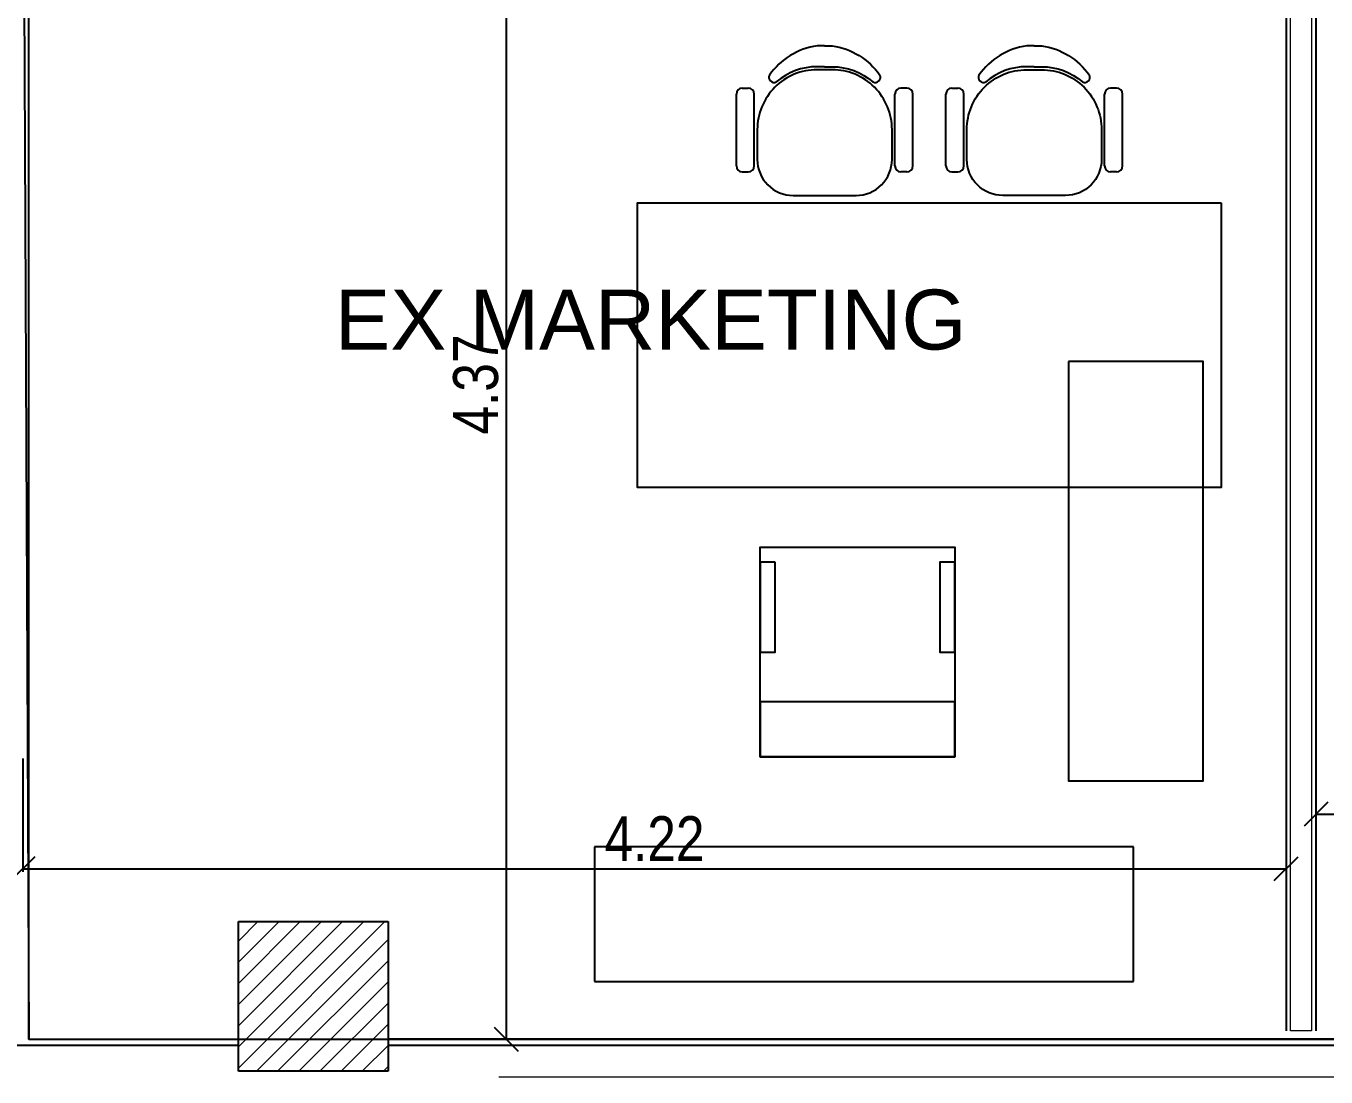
# Model space of a CAD drawing. Header units: millimetres. Extents: x 182 to 305, y 81 to 164.
# Drawn here: x 269.177 to 273.519, y 109.836 to 113.346 of the extents above; entities that cross this region are included whole.
import ezdxf

# ---------------------------------------------------------------- set-up
doc = ezdxf.new("R2010")
doc.units = ezdxf.units.MM
doc.linetypes.add('Hidden', pattern=[7.14375, 4.7625, -2.38125])
for name, color, linetype, lineweight in [('A-----NPP', 7, 'Continuous', 9), ('DIMENSION', 1, 'Continuous', 25), ('S-COLSPRM', 7, 'Continuous', 9)]:
    doc.layers.add(name, color=color, linetype=linetype, lineweight=lineweight)
for name, color, linetype in [('C', 7, 'Continuous'), ('DURLOCK', 7, 'Continuous'), ('EQ-Móvil', 7, 'Continuous'), ('estructura', 7, 'Continuous'), ('HATCH LADRILLO COMUN', 7, 'Continuous'), ('LADRILLO HU 018', 7, 'Continuous'), ('REVOQUES', 7, 'Continuous'), ('Sectores', 3, 'Continuous')]:
    doc.layers.add(name, color=color, linetype=linetype)
doc.styles.add('ARIALNARROW', font='ARIALN.TTF')
doc.styles.add('MtXpl_Arial_Unicode_', font='ARIALUNI.ttf')
doc.dimstyles.new('C', dxfattribs={"dimscale": 1.5, "dimtxt": 0.15, "dimasz": 0.08, "dimexe": 0.01, "dimexo": 0, "dimgap": 0.025, "dimtad": 1, "dimzin": 0, "dimdsep": 46, "dimtxsty": 'ARIALNARROW', "dimblk": 'OBLIQUE', "dimcen": 0, "dimclrd": 256, "dimclre": 256, "dimclrt": 256, "dimadec": 0, "dimazin": 0, "dimtfac": 1.666667, "dimtofl": 0, "dimtmove": 0, "dimatfit": 0, "dimldrblk": 'OBLIQUE', "dimfxl": 0.1, "dimtolj": 1, "dimtzin": 0, "dimarcsym": 0})

# ---------------------------------------------------------------- blocks, each defined once
blk = doc.blocks.new('_Oblique')
at = {"layer": 'estructura', "color": 0, "lineweight": -2}
blk.add_line((-0.5, -0.5), (0.5, 0.5), dxfattribs=at)
blk = doc.blocks.new('*D37')
at = {"layer": 'Defpoints', "color": 0}
for p in [(269.166106, 110.899075), (273.386109, 110.531379), (273.386109, 110.531379)]:
    blk.add_point(p, dxfattribs=at)
at = {"layer": 'DIMENSION', "lineweight": -2}
for p, q in [((269.166106, 110.899075), (269.166106, 110.521379)), ((269.166106, 110.531379), (273.386109, 110.531379)), ((273.386109, 110.531379), (273.386109, 110.521379))]:
    blk.add_line(p, q, dxfattribs=at)
at = {"layer": 'DIMENSION', "lineweight": -2, "xscale": 0.08, "yscale": 0.08, "zscale": 0.08, "rotation": 180}
blk.add_blockref('_Oblique', (269.166106, 110.531379), dxfattribs=at)
at = {"layer": 'DIMENSION', "lineweight": -2, "xscale": 0.08, "yscale": 0.08, "zscale": 0.08}
blk.add_blockref('_Oblique', (273.386109, 110.531379), dxfattribs=at)
at = {"layer": 'DIMENSION', "insert": (271.276107, 110.631679), "char_height": 0.15, "attachment_point": 5, "style": 'ARIALNARROW'}
blk.add_mtext('\\A1;4.22', dxfattribs=at)
blk = doc.blocks.new('*D38')
at = {"layer": 'Defpoints', "color": 0}
for p in [(277.681109, 110.713191), (273.486109, 110.413191), (277.681109, 110.413191)]:
    blk.add_point(p, dxfattribs=at)
at = {"layer": 'DIMENSION', "lineweight": -2}
for p, q in [((273.486109, 110.413191), (273.486109, 110.723191)), ((273.486109, 110.713191), (277.681109, 110.713191)), ((277.681109, 110.413191), (277.681109, 110.723191))]:
    blk.add_line(p, q, dxfattribs=at)
at = {"layer": 'DIMENSION', "lineweight": -2, "xscale": 0.08, "yscale": 0.08, "zscale": 0.08, "rotation": 180}
blk.add_blockref('_Oblique', (273.486109, 110.713191), dxfattribs=at)
at = {"layer": 'DIMENSION', "lineweight": -2, "xscale": 0.08, "yscale": 0.08, "zscale": 0.08}
blk.add_blockref('_Oblique', (277.681109, 110.713191), dxfattribs=at)
at = {"layer": 'DIMENSION', "insert": (275.583609, 110.814767), "char_height": 0.15, "attachment_point": 5, "style": 'ARIALNARROW'}
blk.add_mtext('\\A1;4.20', dxfattribs=at)
blk = doc.blocks.new('*D40')
at = {"layer": 'Defpoints', "color": 0}
for p in [(270.776868, 114.334649), (270.781109, 109.962148), (270.781109, 109.962148)]:
    blk.add_point(p, dxfattribs=at)
at = {"layer": 'DIMENSION', "lineweight": -2}
for p, q in [((270.776868, 114.334649), (270.791109, 114.334649)), ((270.781109, 114.334649), (270.781109, 109.962148)), ((270.781109, 109.962148), (270.791109, 109.962148))]:
    blk.add_line(p, q, dxfattribs=at)
at = {"layer": 'DIMENSION', "lineweight": -2, "xscale": 0.08, "yscale": 0.08, "zscale": 0.08}
for p, rotation in [((270.781109, 114.334649), 90), ((270.781109, 109.962148), 270)]:
    blk.add_blockref('_Oblique', p, dxfattribs=dict(at, rotation=rotation))
at = {"layer": 'DIMENSION', "insert": (270.679532, 112.148399), "char_height": 0.15, "attachment_point": 5, "rotation": 90, "style": 'ARIALNARROW'}
blk.add_mtext('\\A1;4.37', dxfattribs=at)

msp = doc.modelspace()

# ---------------------------------------------------------------- linework, layer by layer
at = {"color": 252, "ltscale": 0.01}
msp.add_lwpolyline([(269.166106, 114.429649), (269.186106, 109.962148), (277.780636, 109.962148), (277.701952, 114.344624)], close=True, dxfattribs=at)
at = {"layer": 'A-----NPP', "color": 252, "linetype": 'Hidden'}
msp.add_line((270.75581, 109.835648), (279.586106, 109.835648), dxfattribs=at)
at = {"layer": 'C', "color": 252}
for p, q in [((269.886106, 109.854648), (269.886106, 110.354648)), ((269.886106, 110.354648), (270.386106, 110.354648)), ((270.386106, 110.354648), (270.386106, 109.854648)), ((270.386106, 109.854648), (269.886106, 109.854648))]:
    msp.add_line(p, q, dxfattribs=at)
at = {"layer": 'DURLOCK', "color": 252, "lineweight": 18}
for p, q in [((273.401109, 109.990208), (273.401109, 114.277708)), ((273.471109, 114.277708), (273.471109, 110.055208)), ((273.471109, 110.055208), (273.471109, 109.990208)), ((273.471109, 109.990208), (273.401109, 109.990208))]:
    msp.add_line(p, q, dxfattribs=at)
at = {"layer": 'EQ-Móvil', "color": 252}
for p, q in [((271.56963, 113.138453), (271.58963, 113.138453)), ((272.11963, 113.138453), (272.09963, 113.138453)), ((272.26963, 113.138453), (272.28963, 113.138453)), ((272.81963, 113.138453), (272.79963, 113.138453)), ((271.54963, 112.878453), (271.54963, 113.118453)), ((271.60963, 112.878453), (271.60963, 113.118453)), ((272.07963, 112.878453), (272.07963, 113.118453)), ((272.13963, 112.878453), (272.13963, 113.118453)), ((272.24963, 112.878453), (272.24963, 113.118453)), ((272.30963, 112.878453), (272.30963, 113.118453)), ((272.77963, 112.878453), (272.77963, 113.118453)), ((272.83963, 112.878453), (272.83963, 113.118453)), ((271.56963, 112.858453), (271.58963, 112.858453)), ((272.11963, 112.858453), (272.09963, 112.858453)), ((272.26963, 112.858453), (272.28963, 112.858453)), ((272.81963, 112.858453), (272.79963, 112.858453)), ((271.69463, 112.754855), (272.69463, 112.754855)), ((272.875908, 110.604855), (271.075908, 110.604855)), ((271.075908, 110.604855), (271.075908, 110.154855)), ((272.875908, 110.154855), (272.875908, 110.604855)), ((271.075908, 110.154855), (272.875908, 110.154855))]:
    msp.add_line(p, q, dxfattribs=at)
for points in [[(271.84463, 113.279855), (271.81963, 113.279855, 0.207449), (271.660206, 113.181999)], [(271.84463, 113.279855), (271.86963, 113.279855, -0.207449), (272.029054, 113.181999)], [(272.54463, 113.279855), (272.51963, 113.279855, 0.207449), (272.360206, 113.181999)], [(272.54463, 113.279855), (272.56963, 113.279855, -0.207449), (272.729054, 113.181999)], [(271.84463, 113.209855), (271.81963, 113.209855, 0.178789), (271.683115, 113.159428)], [(271.84463, 113.209855), (271.86963, 113.209855, -0.178789), (272.006145, 113.159428)], [(272.54463, 113.209855), (272.51963, 113.209855, 0.178789), (272.383115, 113.159428)], [(272.54463, 113.209855), (272.56963, 113.209855, -0.178789), (272.706145, 113.159428)]]:
    msp.add_lwpolyline(points, format="xyb", dxfattribs=at)
for points in [[(271.61963, 112.999855), (271.61963, 112.899855, 0.414214), (271.73963, 112.779855), (271.94963, 112.779855, 0.414214), (272.06963, 112.899855), (272.06963, 112.999855, 0.414214), (271.86963, 113.199855), (271.81963, 113.199855, 0.414214)], [(272.76963, 112.999855), (272.76963, 112.899855, -0.414214), (272.64963, 112.779855), (272.43963, 112.779855, -0.414214), (272.31963, 112.899855), (272.31963, 112.999855, -0.414214), (272.51963, 113.199855), (272.56963, 113.199855, -0.414214)]]:
    msp.add_lwpolyline(points, format="xyb", close=True, dxfattribs=at)
for points in [[(273.16963, 112.754855), (273.16963, 111.804855), (271.21963, 111.804855), (271.21963, 112.754855)], [(272.65963, 112.224855), (272.65963, 110.824855), (273.10963, 110.824855), (273.10963, 112.224855)], [(272.279075, 110.904855), (272.279075, 111.089116), (271.629075, 111.089116), (271.629075, 110.904855)]]:
    msp.add_lwpolyline(points, close=True, dxfattribs=at)
for points in [[(271.629075, 110.904855), (271.629075, 111.604855), (272.279075, 111.604855), (272.279075, 110.904855), (271.629075, 110.904855)], [(271.679075, 111.554855), (271.629075, 111.554855), (271.629075, 111.254855), (271.679075, 111.254855), (271.679075, 111.554855)], [(272.279075, 111.554855), (272.229075, 111.554855), (272.229075, 111.254855), (272.279075, 111.254855), (272.279075, 111.554855)]]:
    msp.add_lwpolyline(points, dxfattribs=at)
for centre, radius, start, end in [((271.67523, 113.174337), 0.016866, 152.979512, 297.872446), ((272.01403, 113.174337), 0.016866, 242.127554, 27.020488), ((272.37523, 113.174337), 0.016866, 152.979512, 297.872446), ((272.71403, 113.174337), 0.016866, 242.127554, 27.020488), ((271.56963, 113.118453), 0.02, 90, 180), ((271.58963, 113.118453), 0.02, 0, 90), ((272.09963, 113.118453), 0.02, 90, 180), ((272.11963, 113.118453), 0.02, 0, 90), ((272.26963, 113.118453), 0.02, 90, 180), ((272.28963, 113.118453), 0.02, 0, 90), ((272.79963, 113.118453), 0.02, 90, 180), ((272.81963, 113.118453), 0.02, 0, 90), ((271.56963, 112.878453), 0.02, 180, 270), ((271.58963, 112.878453), 0.02, 270, 0), ((272.09963, 112.878453), 0.02, 180, 270), ((272.11963, 112.878453), 0.02, 270, 0), ((272.26963, 112.878453), 0.02, 180, 270), ((272.28963, 112.878453), 0.02, 270, 0), ((272.79963, 112.878453), 0.02, 180, 270), ((272.81963, 112.878453), 0.02, 270, 0)]:
    msp.add_arc(centre, radius, start, end, dxfattribs=at)
at = {"layer": 'HATCH LADRILLO COMUN', "color": 252, "ltscale": 5}
msp.add_line((269.186106, 109.962148), (269.186106, 114.449649), dxfattribs=at)
at = {"layer": 'LADRILLO HU 018', "color": 252, "ltscale": 5}
for p, q in [((260.386106, 109.942148), (269.886106, 109.942148)), ((260.386106, 109.942148), (269.886106, 109.942148)), ((270.386106, 109.942148), (277.701109, 109.942148))]:
    msp.add_line(p, q, dxfattribs=at)
at = {"layer": 'REVOQUES', "color": 252, "ltscale": 5}
for p, q in [((273.386109, 114.277708), (273.386109, 109.990208)), ((273.486109, 109.990208), (273.486109, 114.277708)), ((269.186106, 109.962148), (269.886106, 109.962148)), ((277.681109, 109.962148), (270.386106, 109.962148))]:
    msp.add_line(p, q, dxfattribs=at)
at = {"layer": 'S-COLSPRM', "color": 252, "linetype": 'Continuous'}
for p, q in [((269.886106, 110.289484), (269.951271, 110.354648)), ((269.886106, 110.218773), (270.021981, 110.354648)), ((269.886106, 110.148063), (270.092692, 110.354648)), ((269.886106, 110.077352), (270.163403, 110.354648)), ((269.886106, 110.006641), (270.234113, 110.354648)), ((269.886106, 109.935931), (270.304824, 110.354648)), ((269.886106, 109.86522), (270.375535, 110.354648)), ((269.946246, 109.854648), (270.386106, 110.294509)), ((270.016956, 109.854648), (270.386106, 110.223798)), ((270.087667, 109.854648), (270.386106, 110.153088)), ((270.158378, 109.854648), (270.386106, 110.082377)), ((270.229088, 109.854648), (270.386106, 110.011666)), ((270.299799, 109.854648), (270.386106, 109.940956)), ((270.37051, 109.854648), (270.386106, 109.870245))]:
    msp.add_line(p, q, dxfattribs=at)

# ---------------------------------------------------------------- texts
at = {"layer": 'Sectores', "style": 'MtXpl_Arial_Unicode_'}
msp.add_text('EX MARKETING', height=0.2, dxfattribs=at).set_placement((270.20774, 112.265347))

# ---------------------------------------------------------------- dimensions: what is measured, and where the dimension line sits
at = {"layer": 'DIMENSION'}
dim = msp.add_linear_dim(base=(270.781109, 109.962148), p1=(270.776868, 114.334649), p2=(270.781109, 109.962148), angle=90, dimstyle='C', override={"dimscale": 1, "dimlfac": 1, "dimtxsty": 'ARIALNARROW', "dimtolj": 1}, dxfattribs=at)
dim.commit()
dim.dimension.update_dxf_attribs({"geometry": '*D40', "text_midpoint": (270.679532, 112.148399)})
for base, p1, p2, picture, middle in [((273.386109, 110.531379), (269.166106, 110.899075), (273.386109, 110.531379), '*D37', (271.276107, 110.631679)), ((277.681109, 110.713191), (273.486109, 110.413191), (277.681109, 110.413191), '*D38', (275.583609, 110.814767))]:
    dim = msp.add_linear_dim(base=base, p1=p1, p2=p2, dimstyle='C', override={"dimscale": 1, "dimlfac": 1, "dimtxsty": 'ARIALNARROW', "dimtolj": 1}, dxfattribs=at)
    dim.commit()
    dim.dimension.update_dxf_attribs({"geometry": picture, "text_midpoint": middle})

doc.saveas('drawing.dxf')
